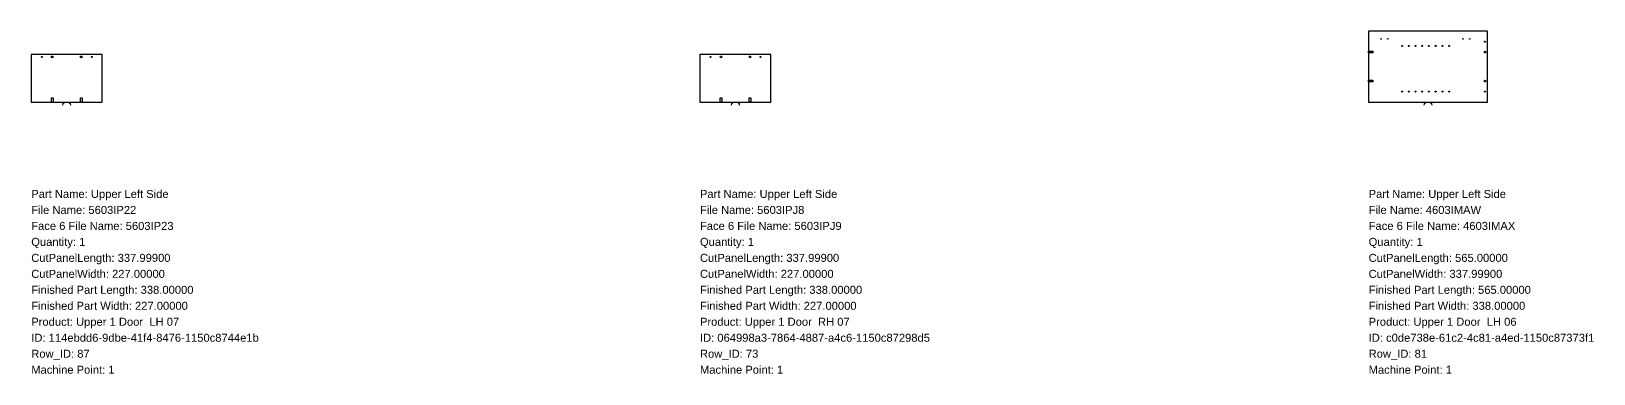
# Model space of a CAD drawing. Header units: inches. Extents: x 0 to 159254, y -1296 to 458.
# Drawn here: x 31927 to 39364, y -1296 to 338 of the extents above; entities that cross this region are included whole.
import ezdxf

# ---------------------------------------------------------------- set-up
doc = ezdxf.new("R2010")
doc.units = ezdxf.units.IN
doc.header["$MEASUREMENT"] = 0
for name, color, linetype in [('BORDER_Z23P0RT1001', 7, 'Continuous'), ('HBORE_Z11P5', 4, 'Continuous'), ('NESTTEXT', 1, 'Continuous'), ('VBORE_Z11P0', 3, 'Continuous'), ('VBORE_Z12P0', 3, 'Continuous'), ('VBORE_Z23P0', 3, 'Continuous'), ('VBORE_Z2P0', 3, 'Continuous')]:
    doc.layers.add(name, color=color, linetype=linetype)
doc.styles.get("Standard").update_dxf_attribs({"font": 'arial.ttf'})

msp = doc.modelspace()

# ---------------------------------------------------------------- linework, layer by layer
at = {"layer": 'BORDER_Z23P0RT1001', "color": 2}
for points in [[(38557.323, -15, -0.414213562), (38572.323, 0), (38857.998, 0), (38857.998, 337.999), (38292.998, 337.999), (38292.998, 0), (38578.673, 0, -0.414213562), (38593.673, -15)], [(32078.2245, -15, -0.414213562), (32093.2245, 0), (32265.399, 0), (32265.399, 227), (31927.4, 227), (31927.4, 0), (32099.5745, 0, -0.414213562), (32114.5745, -15)], [(35261.0235, -15, -0.414213562), (35276.0235, 0), (35448.198, 0), (35448.198, 227), (35110.199, 227), (35110.199, 0), (35282.3735, 0, -0.414213562), (35297.3735, -15)]]:
    msp.add_lwpolyline(points, format="xyb", dxfattribs=at)
at = {"layer": 'HBORE_Z11P5', "color": 4}
for points in [[(38292.998, 241.999), (38312.998, 241.999), (38312.998, 233.999), (38292.998, 233.999), (38292.998, 241.999)], [(38292.998, 103.999), (38312.998, 103.999), (38312.998, 95.999), (38292.998, 95.999), (38292.998, 103.999)], [(32023.4, 0), (32023.4, 20), (32031.4, 20), (32031.4, 0), (32023.4, 0)], [(32161.4, 0), (32161.4, 20), (32169.4, 20), (32169.4, 0), (32161.4, 0)], [(35206.199, 0), (35206.199, 20), (35214.199, 20), (35214.199, 0), (35206.199, 0)], [(35344.199, 0), (35344.199, 20), (35352.199, 20), (35352.199, 0), (35344.199, 0)]]:
    msp.add_lwpolyline(points, close=True, dxfattribs=at)
at = {"layer": 'VBORE_Z11P0', "color": 3}
for centre in [(38451.998, 267.999), (38483.998, 267.999), (38515.998, 267.999), (38547.998, 267.999), (38579.998, 267.999), (38611.998, 267.999), (38643.998, 267.999), (38675.998, 267.999), (38451.998, 49.999), (38483.998, 49.999), (38515.998, 49.999), (38547.998, 49.999), (38579.998, 49.999), (38611.998, 49.999), (38643.998, 49.999), (38675.998, 49.999)]:
    msp.add_circle(centre, 2.505, dxfattribs=at)
at = {"layer": 'VBORE_Z12P0', "color": 3}
for centre in [(38846.498, 237.999), (32027.4, 215.5), (32165.4, 215.5), (35210.199, 215.5), (35348.199, 215.5), (38846.498, 99.999)]:
    msp.add_circle(centre, 4, dxfattribs=at)
at = {"layer": 'VBORE_Z23P0', "color": 3}
for centre in [(38846.498, 287.999), (31977.4, 215.5), (32215.4, 215.5), (35160.199, 215.5), (35398.199, 215.5), (38846.498, 49.999)]:
    msp.add_circle(centre, 2.5, dxfattribs=at)
at = {"layer": 'VBORE_Z2P0', "color": 3}
for centre in [(38351.998, 300.999), (38383.998, 300.999), (38741.998, 300.999), (38773.998, 300.999)]:
    msp.add_circle(centre, 1.5, dxfattribs=at)

# ---------------------------------------------------------------- texts
at = {"layer": 'NESTTEXT', "color": 1}
for s, p in [('Part Name: Upper Left Side', (31927.4, -457.2)), ('Part Name: Upper Left Side', (35110.199, -457.2)), ('Part Name: Upper Left Side', (38292.998, -457.2)), ('File Name: 5603IP22', (31927.4, -533.4)), ('File Name: 5603IPJ8', (35110.199, -533.4)), ('File Name: 4603IMAW', (38292.998, -533.4)), ('Face 6 File Name: 5603IP23', (31927.4, -609.6)), ('Face 6 File Name: 5603IPJ9', (35110.199, -609.6)), ('Face 6 File Name: 4603IMAX', (38292.998, -609.6)), ('Quantity: 1', (31927.4, -685.8)), ('Quantity: 1', (35110.199, -685.8)), ('Quantity: 1', (38292.998, -685.8)), ('CutPanelLength: 337.99900', (31927.4, -762)), ('CutPanelLength: 337.99900', (35110.199, -762)), ('CutPanelLength: 565.00000', (38292.998, -762)), ('CutPanelWidth: 227.00000', (31927.4, -838.2)), ('CutPanelWidth: 227.00000', (35110.199, -838.2)), ('CutPanelWidth: 337.99900', (38292.998, -838.2)), ('Finished Part Length: 338.00000', (31927.4, -914.4)), ('Finished Part Length: 338.00000', (35110.199, -914.4)), ('Finished Part Length: 565.00000', (38292.998, -914.4)), ('Finished Part Width: 227.00000', (31927.4, -990.6)), ('Finished Part Width: 227.00000', (35110.199, -990.6)), ('Finished Part Width: 338.00000', (38292.998, -990.6)), ('Product: Upper 1 Door  LH 07', (31927.4, -1066.8)), ('Product: Upper 1 Door  RH 07', (35110.199, -1066.8)), ('Product: Upper 1 Door  LH 06', (38292.998, -1066.8)), ('ID: 114ebdd6-9dbe-41f4-8476-1150c8744e1b', (31927.4, -1143)), ('ID: 064998a3-7864-4887-a4c6-1150c87298d5', (35110.199, -1143)), ('ID: c0de738e-61c2-4c81-a4ed-1150c87373f1', (38292.998, -1143)), ('Row_ID: 87', (31927.4, -1219.2)), ('Row_ID: 73', (35110.199, -1219.2)), ('Row_ID: 81', (38292.998, -1219.2)), ('Machine Point: 1', (31927.4, -1295.4)), ('Machine Point: 1', (35110.199, -1295.4)), ('Machine Point: 1', (38292.998, -1295.4))]:
    msp.add_text(s, height=38.1, dxfattribs=at).set_placement(p)

doc.saveas('drawing.dxf')
